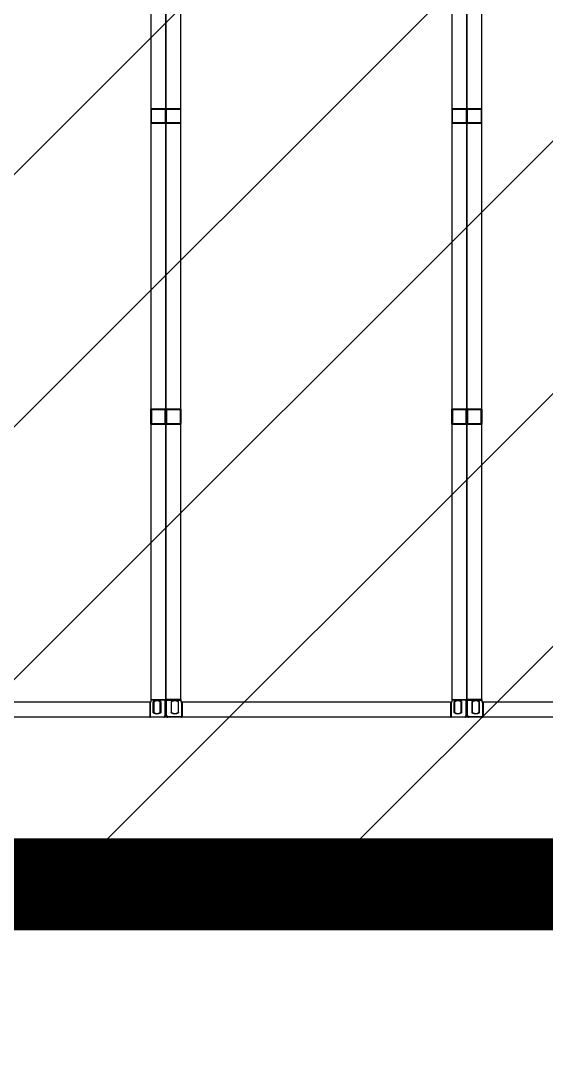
# Model space of a CAD drawing. Header units: millimetres. Extents: x 4133871 to 4440428, y -545651 to -495191.
# Drawn here: x 4278331 to 4278645, y -501833 to -501206 of the extents above; entities that cross this region are included whole.
import ezdxf

# ---------------------------------------------------------------- set-up
doc = ezdxf.new("R2010")
doc.units = ezdxf.units.MM
doc.header["$LTSCALE"] = 60
doc.layers.add('3', color=3, linetype='Continuous')

# ---------------------------------------------------------------- blocks, each defined once
blk = doc.blocks.new('KEY PLAN_NEW')
at = {"color": 253}
for p, q in [((-866.86, -1495.5), (-866.86, -1788.38)), ((-860.86, -1788.38), (-860.86, -1495.5)), ((-806.86, -1495.5), (-806.86, -1788.38)), ((-800.86, -1788.38), (-800.86, -1495.5)), ((-866.86, -1670.44), (-866.86, -1673.44)), ((-866.86, -1670.44), (-863.86, -1670.44)), ((-866.74, -1673.32), (-866.74, -1670.56)), ((-866.74, -1670.56), (-863.98, -1670.56)), ((-863.98, -1670.56), (-863.98, -1673.32)), ((-863.98, -1670.56), (-863.98, -1673.32)), ((-863.86, -1673.44), (-863.86, -1670.44)), ((-863.86, -1670.44), (-863.86, -1673.44)), ((-863.86, -1670.44), (-860.86, -1670.44)), ((-863.74, -1673.32), (-863.74, -1670.56)), ((-863.74, -1670.56), (-860.98, -1670.56)), ((-860.98, -1670.56), (-860.98, -1673.32)), ((-860.98, -1670.56), (-860.98, -1673.32)), ((-860.86, -1673.44), (-860.86, -1670.44)), ((-806.86, -1670.44), (-806.86, -1673.44)), ((-806.86, -1670.44), (-803.86, -1670.44)), ((-806.74, -1673.32), (-806.74, -1670.56)), ((-806.74, -1670.56), (-803.98, -1670.56)), ((-803.98, -1670.56), (-803.98, -1673.32)), ((-803.98, -1670.56), (-803.98, -1673.32)), ((-803.86, -1673.44), (-803.86, -1670.44)), ((-803.86, -1670.44), (-803.86, -1673.44)), ((-803.86, -1670.44), (-800.86, -1670.44)), ((-803.74, -1673.32), (-803.74, -1670.56)), ((-803.74, -1670.56), (-800.98, -1670.56)), ((-800.98, -1670.56), (-800.98, -1673.32)), ((-800.98, -1670.56), (-800.98, -1673.32)), ((-800.86, -1673.44), (-800.86, -1670.44)), ((-863.86, -1673.44), (-866.86, -1673.44)), ((-863.98, -1673.32), (-866.74, -1673.32)), ((-860.86, -1673.44), (-863.86, -1673.44)), ((-860.98, -1673.32), (-863.74, -1673.32)), ((-803.86, -1673.44), (-806.86, -1673.44)), ((-803.98, -1673.32), (-806.74, -1673.32)), ((-800.86, -1673.44), (-803.86, -1673.44)), ((-800.98, -1673.32), (-803.74, -1673.32)), ((-866.86, -1733.44), (-866.86, -1730.44)), ((-863.86, -1730.44), (-866.86, -1730.44)), ((-863.98, -1730.56), (-866.74, -1730.56)), ((-866.74, -1730.56), (-866.74, -1733.32)), ((-863.98, -1733.32), (-863.98, -1730.56)), ((-863.98, -1733.32), (-863.98, -1730.56)), ((-863.86, -1730.44), (-863.86, -1733.44)), ((-863.86, -1733.44), (-863.86, -1730.44)), ((-860.86, -1730.44), (-863.86, -1730.44)), ((-860.98, -1730.56), (-863.74, -1730.56)), ((-863.74, -1730.56), (-863.74, -1733.32)), ((-860.98, -1733.32), (-860.98, -1730.56)), ((-860.98, -1733.32), (-860.98, -1730.56)), ((-860.86, -1730.44), (-860.86, -1733.44)), ((-806.86, -1733.44), (-806.86, -1730.44)), ((-803.86, -1730.44), (-806.86, -1730.44)), ((-803.98, -1730.56), (-806.74, -1730.56)), ((-806.74, -1730.56), (-806.74, -1733.32)), ((-803.98, -1733.32), (-803.98, -1730.56)), ((-803.98, -1733.32), (-803.98, -1730.56)), ((-803.86, -1730.44), (-803.86, -1733.44)), ((-803.86, -1733.44), (-803.86, -1730.44)), ((-800.86, -1730.44), (-803.86, -1730.44)), ((-800.98, -1730.56), (-803.74, -1730.56)), ((-803.74, -1730.56), (-803.74, -1733.32)), ((-800.98, -1733.32), (-800.98, -1730.56)), ((-800.98, -1733.32), (-800.98, -1730.56)), ((-800.86, -1730.44), (-800.86, -1733.44)), ((-866.86, -1733.44), (-863.86, -1733.44)), ((-866.74, -1733.32), (-863.98, -1733.32)), ((-863.86, -1733.44), (-860.86, -1733.44)), ((-863.74, -1733.32), (-860.98, -1733.32)), ((-806.86, -1733.44), (-803.86, -1733.44)), ((-806.74, -1733.32), (-803.98, -1733.32)), ((-803.86, -1733.44), (-800.86, -1733.44)), ((-803.74, -1733.32), (-800.98, -1733.32)), ((-866.86, -1788.38), (-866.86, -1788.94)), ((-860.86, -1788.38), (-860.86, -1788.94)), ((-806.86, -1788.38), (-806.86, -1788.94)), ((-800.86, -1788.38), (-800.86, -1788.94)), ((-867.1, -1788.94), (-920.62, -1788.94)), ((-867.1, -1788.94), (-866.86, -1788.94)), ((-860.62, -1788.94), (-860.86, -1788.94)), ((-807.1, -1788.94), (-860.62, -1788.94)), ((-807.1, -1788.94), (-806.86, -1788.94)), ((-800.62, -1788.94), (-800.86, -1788.94)), ((-747.1, -1788.94), (-800.62, -1788.94))]:
    blk.add_line(p, q, dxfattribs=at)
at = {"color": 253, "linetype": 'Continuous'}
for p, q in [((-866.86, -1788.38), (-863.86, -1788.38)), ((-863.98, -1788.5), (-866.86, -1788.5)), ((-866.4, -1791.04), (-866.4, -1788.78)), ((-866.28, -1788.85), (-866.28, -1790.98)), ((-865.01, -1790.98), (-865.01, -1788.85)), ((-864.89, -1788.78), (-864.89, -1791.04)), ((-863.98, -1788.38), (-863.98, -1788.5)), ((-863.98, -1788.5), (-863.86, -1788.5)), ((-863.98, -1791.53), (-863.98, -1788.5)), ((-860.86, -1788.38), (-863.86, -1788.38)), ((-863.74, -1788.5), (-863.86, -1788.5)), ((-863.74, -1788.38), (-863.74, -1788.5)), ((-863.74, -1788.5), (-860.86, -1788.5)), ((-863.74, -1791.53), (-863.74, -1788.5)), ((-862.84, -1788.78), (-862.84, -1791.04)), ((-862.72, -1790.98), (-862.72, -1788.85)), ((-861.45, -1788.85), (-861.45, -1790.98)), ((-861.33, -1791.04), (-861.33, -1788.78)), ((-806.86, -1788.38), (-803.86, -1788.38)), ((-803.98, -1788.5), (-806.86, -1788.5)), ((-806.4, -1791.04), (-806.4, -1788.78)), ((-806.28, -1788.85), (-806.28, -1790.98)), ((-805.01, -1790.98), (-805.01, -1788.85)), ((-804.89, -1788.78), (-804.89, -1791.04)), ((-803.98, -1788.38), (-803.98, -1788.5)), ((-803.98, -1788.5), (-803.86, -1788.5)), ((-803.98, -1791.53), (-803.98, -1788.5)), ((-800.86, -1788.38), (-803.86, -1788.38)), ((-803.74, -1788.5), (-803.86, -1788.5)), ((-803.74, -1788.38), (-803.74, -1788.5)), ((-803.74, -1788.5), (-800.86, -1788.5)), ((-803.74, -1791.53), (-803.74, -1788.5)), ((-802.84, -1788.78), (-802.84, -1791.04)), ((-802.72, -1790.98), (-802.72, -1788.85)), ((-801.45, -1788.85), (-801.45, -1790.98)), ((-801.33, -1791.04), (-801.33, -1788.78)), ((-867.1, -1788.94), (-867.1, -1791.94)), ((-866.98, -1788.94), (-866.98, -1791.82)), ((-860.74, -1788.94), (-860.74, -1791.82)), ((-860.62, -1788.94), (-860.62, -1791.94)), ((-807.1, -1788.94), (-807.1, -1791.94)), ((-806.98, -1788.94), (-806.98, -1791.82)), ((-800.74, -1788.94), (-800.74, -1791.82)), ((-800.62, -1788.94), (-800.62, -1791.94)), ((-867.1, -1791.82), (-866.98, -1791.82)), ((-866.98, -1791.94), (-866.98, -1791.82)), ((-866.98, -1791.82), (-864.27, -1791.82)), ((-864.27, -1791.82), (-864.27, -1791.94)), ((-863.98, -1791.53), (-863.86, -1791.53)), ((-863.98, -1791.82), (-863.98, -1791.82)), ((-863.98, -1791.82), (-863.98, -1791.82)), ((-863.74, -1791.53), (-863.86, -1791.53)), ((-863.74, -1791.82), (-863.74, -1791.82)), ((-863.74, -1791.82), (-863.74, -1791.82)), ((-863.45, -1791.82), (-863.45, -1791.94)), ((-860.74, -1791.82), (-863.45, -1791.82)), ((-860.74, -1791.94), (-860.74, -1791.82)), ((-860.62, -1791.82), (-860.74, -1791.82)), ((-807.1, -1791.82), (-806.98, -1791.82)), ((-806.98, -1791.94), (-806.98, -1791.82)), ((-806.98, -1791.82), (-804.27, -1791.82)), ((-804.27, -1791.82), (-804.27, -1791.94)), ((-803.98, -1791.53), (-803.86, -1791.53)), ((-803.98, -1791.82), (-803.98, -1791.82)), ((-803.98, -1791.82), (-803.98, -1791.82)), ((-803.74, -1791.53), (-803.86, -1791.53)), ((-803.74, -1791.82), (-803.74, -1791.82)), ((-803.74, -1791.82), (-803.74, -1791.82)), ((-803.45, -1791.82), (-803.45, -1791.94)), ((-800.74, -1791.82), (-803.45, -1791.82)), ((-800.74, -1791.94), (-800.74, -1791.82)), ((-800.62, -1791.82), (-800.74, -1791.82))]:
    blk.add_line(p, q, dxfattribs=at)
at = {"color": 253}
for points in [[(-923.86, -1491.94), (-863.86, -1491.94), (-863.86, -1791.94), (-923.86, -1791.94)], [(-863.86, -1491.94), (-803.86, -1491.94), (-803.86, -1791.94), (-863.86, -1791.94)], [(-803.86, -1491.94), (-743.86, -1491.94), (-743.86, -1791.94), (-803.86, -1791.94)]]:
    blk.add_lwpolyline(points, close=True, dxfattribs=at)
at = {"color": 253, "linetype": 'Continuous'}
for centre, radius, start, end in [((-865.64, -1789.91), 1.36, 56.2792, 123.7208), ((-865.64, -1789.91), 1.24, 59.1964, 120.8036), ((-863.98, -1788.5), 0.12, 0, 90), ((-863.74, -1788.5), 0.12, 90, 180), ((-862.08, -1789.91), 1.36, 56.2792, 123.7208), ((-862.08, -1789.91), 1.24, 59.1964, 120.8036), ((-805.64, -1789.91), 1.36, 56.2792, 123.7208), ((-805.64, -1789.91), 1.24, 59.1964, 120.8036), ((-803.98, -1788.5), 0.12, 0, 90), ((-803.74, -1788.5), 0.12, 90, 180), ((-802.08, -1789.91), 1.36, 56.2792, 123.7208), ((-802.08, -1789.91), 1.24, 59.1964, 120.8036), ((-866.98, -1791.82), 0.12, 180, 270), ((-865.64, -1789.91), 1.36, 236.2792, 303.7208), ((-865.64, -1789.91), 1.24, 239.1964, 300.8036), ((-864.27, -1791.53), 0.41, 270, 0), ((-864.27, -1791.53), 0.29, 270, 0), ((-863.45, -1791.53), 0.41, 180, 270), ((-863.45, -1791.53), 0.29, 180, 270), ((-862.08, -1789.91), 1.36, 236.2792, 303.7208), ((-862.08, -1789.91), 1.24, 239.1964, 300.8036), ((-860.74, -1791.82), 0.12, 270, 0), ((-806.98, -1791.82), 0.12, 180, 270), ((-805.64, -1789.91), 1.36, 236.2792, 303.7208), ((-805.64, -1789.91), 1.24, 239.1964, 300.8036), ((-804.27, -1791.53), 0.41, 270, 0), ((-804.27, -1791.53), 0.29, 270, 0), ((-803.45, -1791.53), 0.41, 180, 270), ((-803.45, -1791.53), 0.29, 180, 270), ((-802.08, -1789.91), 1.36, 236.2792, 303.7208), ((-802.08, -1789.91), 1.24, 239.1964, 300.8036), ((-800.74, -1791.82), 0.12, 270, 0)]:
    blk.add_arc(centre, radius, start, end, dxfattribs=at)
for points, knots in [([(-866.28, -1788.85), (-866.28, -1788.85, 46), (-866.28, -1788.85, 46), (-866.28, -1788.85, 46), (-866.28, -1788.85, 46), (-866.28, -1788.85, 46), (-866.28, -1788.85, 46), (-866.28, -1788.85, 46), (-866.28, -1788.85, 46), (-866.28, -1788.85, 46), (-866.28, -1788.84, 46), (-866.29, -1788.84, 46), (-866.29, -1788.84, 46), (-866.29, -1788.84, 46), (-866.29, -1788.84, 46), (-866.29, -1788.84, 46), (-866.3, -1788.84, 46), (-866.3, -1788.84, 46), (-866.3, -1788.84, 46), (-866.3, -1788.84, 46), (-866.3, -1788.83, 46), (-866.3, -1788.83, 46), (-866.31, -1788.83, 46), (-866.31, -1788.83, 46), (-866.32, -1788.83, 46), (-866.32, -1788.83, 46), (-866.32, -1788.82, 46), (-866.32, -1788.82, 46), (-866.32, -1788.82, 46), (-866.32, -1788.82, 46), (-866.33, -1788.82, 46), (-866.33, -1788.82, 46), (-866.34, -1788.82, 46), (-866.34, -1788.81, 46), (-866.35, -1788.81, 46), (-866.35, -1788.81, 46), (-866.35, -1788.81, 46), (-866.35, -1788.81, 46), (-866.36, -1788.8, 46), (-866.36, -1788.8, 46), (-866.36, -1788.8, 46), (-866.36, -1788.8, 46), (-866.37, -1788.8, 46), (-866.37, -1788.8, 46), (-866.38, -1788.79, 46), (-866.38, -1788.79, 46), (-866.39, -1788.79, 46), (-866.39, -1788.79, 46), (-866.39, -1788.78, 46), (-866.39, -1788.78, 46), (-866.39, -1788.78, 46), (-866.4, -1788.78, 46), (-866.4, -1788.78, 46), (-866.4, -1788.78, 46)], [0, 0, 0, 0, 0.06206, 0.12459, 0.12459, 0.155854, 0.155854, 0.171487, 0.171487, 0.187119, 0.187119, 0.249648, 0.249648, 0.312178, 0.312178, 0.343442, 0.343442, 0.359075, 0.359075, 0.374707, 0.374707, 0.437236, 0.437236, 0.499766, 0.499766, 0.53103, 0.53103, 0.546663, 0.546663, 0.562295, 0.562295, 0.624824, 0.624824, 0.687353, 0.687353, 0.749883, 0.749883, 0.765515, 0.765515, 0.781147, 0.781147, 0.812412, 0.812412, 0.874941, 0.874941, 0.937471, 0.937471, 0.968735, 0.968735, 0.984368, 0.992184, 0.992184, 1, 1, 1, 1]), ([(-864.89, -1788.78), (-864.89, -1788.78, 46), (-864.89, -1788.78, 46), (-864.89, -1788.78, 46), (-864.89, -1788.78, 46), (-864.89, -1788.78, 46), (-864.89, -1788.79, 46), (-864.9, -1788.79, 46), (-864.9, -1788.79, 46), (-864.91, -1788.79, 46), (-864.91, -1788.8, 46), (-864.92, -1788.8, 46), (-864.92, -1788.8, 46), (-864.92, -1788.8, 46), (-864.93, -1788.8, 46), (-864.93, -1788.8, 46), (-864.93, -1788.81, 46), (-864.93, -1788.81, 46), (-864.93, -1788.81, 46), (-864.94, -1788.81, 46), (-864.94, -1788.81, 46), (-864.95, -1788.82, 46), (-864.95, -1788.82, 46), (-864.96, -1788.82, 46), (-864.96, -1788.82, 46), (-864.96, -1788.82, 46), (-864.96, -1788.82, 46), (-864.96, -1788.82, 46), (-864.97, -1788.83, 46), (-864.97, -1788.83, 46), (-864.97, -1788.83, 46), (-864.97, -1788.83, 46), (-864.98, -1788.83, 46), (-864.98, -1788.83, 46), (-864.99, -1788.84, 46), (-864.99, -1788.84, 46), (-864.99, -1788.84, 46), (-864.99, -1788.84, 46), (-864.99, -1788.84, 46), (-864.99, -1788.84, 46), (-864.99, -1788.84, 46), (-864.99, -1788.84, 46), (-865, -1788.84, 46), (-865, -1788.84, 46), (-865, -1788.85, 46), (-865, -1788.85, 46), (-865, -1788.85, 46), (-865, -1788.85, 46), (-865, -1788.85, 46), (-865, -1788.85, 46), (-865.01, -1788.85, 46), (-865.01, -1788.85, 46), (-865.01, -1788.85, 46), (-865.01, -1788.85, 46)], [0, 0, 0, 0, 0.00782, 0.00782, 0.015639, 0.031279, 0.031279, 0.062557, 0.062557, 0.125114, 0.125114, 0.187671, 0.187671, 0.21895, 0.21895, 0.234589, 0.234589, 0.250228, 0.250228, 0.312785, 0.312785, 0.375342, 0.375342, 0.437899, 0.437899, 0.453538, 0.453538, 0.469178, 0.469178, 0.500456, 0.500456, 0.563013, 0.563013, 0.62557, 0.62557, 0.641209, 0.641209, 0.656849, 0.656849, 0.688127, 0.688127, 0.750684, 0.750684, 0.813241, 0.813241, 0.828881, 0.828881, 0.84452, 0.84452, 0.875798, 0.875798, 0.938355, 1, 1, 1, 1]), ([(-862.84, -1788.78), (-862.84, -1788.78, 46), (-862.84, -1788.78, 46), (-862.83, -1788.78, 46), (-862.83, -1788.78, 46), (-862.83, -1788.78, 46), (-862.83, -1788.79, 46), (-862.83, -1788.79, 46), (-862.82, -1788.79, 46), (-862.82, -1788.79, 46), (-862.81, -1788.8, 46), (-862.81, -1788.8, 46), (-862.8, -1788.8, 46), (-862.8, -1788.8, 46), (-862.8, -1788.8, 46), (-862.8, -1788.8, 46), (-862.79, -1788.81, 46), (-862.79, -1788.81, 46), (-862.79, -1788.81, 46), (-862.79, -1788.81, 46), (-862.78, -1788.81, 46), (-862.78, -1788.82, 46), (-862.77, -1788.82, 46), (-862.77, -1788.82, 46), (-862.76, -1788.82, 46), (-862.76, -1788.82, 46), (-862.76, -1788.82, 46), (-862.76, -1788.82, 46), (-862.76, -1788.83, 46), (-862.76, -1788.83, 46), (-862.75, -1788.83, 46), (-862.75, -1788.83, 46), (-862.74, -1788.83, 46), (-862.74, -1788.83, 46), (-862.74, -1788.84, 46), (-862.74, -1788.84, 46), (-862.74, -1788.84, 46), (-862.74, -1788.84, 46), (-862.73, -1788.84, 46), (-862.73, -1788.84, 46), (-862.73, -1788.84, 46), (-862.73, -1788.84, 46), (-862.73, -1788.84, 46), (-862.72, -1788.84, 46), (-862.72, -1788.85, 46), (-862.72, -1788.85, 46), (-862.72, -1788.85, 46), (-862.72, -1788.85, 46), (-862.72, -1788.85, 46), (-862.72, -1788.85, 46), (-862.72, -1788.85, 46), (-862.72, -1788.85, 46), (-862.72, -1788.85, 46), (-862.72, -1788.85, 46)], [0, 0, 0, 0, 0.00782, 0.00782, 0.015639, 0.031279, 0.031279, 0.062557, 0.062557, 0.125114, 0.125114, 0.187671, 0.187671, 0.21895, 0.21895, 0.234589, 0.234589, 0.250228, 0.250228, 0.312785, 0.312785, 0.375342, 0.375342, 0.437899, 0.437899, 0.453538, 0.453538, 0.469178, 0.469178, 0.500456, 0.500456, 0.563013, 0.563013, 0.62557, 0.62557, 0.641209, 0.641209, 0.656849, 0.656849, 0.688127, 0.688127, 0.750684, 0.750684, 0.813241, 0.813241, 0.828881, 0.828881, 0.84452, 0.84452, 0.875798, 0.875798, 0.938355, 1, 1, 1, 1]), ([(-861.45, -1788.85), (-861.45, -1788.85, 46), (-861.45, -1788.85, 46), (-861.45, -1788.85, 46), (-861.44, -1788.85, 46), (-861.44, -1788.85, 46), (-861.44, -1788.85, 46), (-861.44, -1788.85, 46), (-861.44, -1788.85, 46), (-861.44, -1788.85, 46), (-861.44, -1788.84, 46), (-861.44, -1788.84, 46), (-861.43, -1788.84, 46), (-861.43, -1788.84, 46), (-861.43, -1788.84, 46), (-861.43, -1788.84, 46), (-861.43, -1788.84, 46), (-861.43, -1788.84, 46), (-861.43, -1788.84, 46), (-861.43, -1788.84, 46), (-861.42, -1788.83, 46), (-861.42, -1788.83, 46), (-861.41, -1788.83, 46), (-861.41, -1788.83, 46), (-861.41, -1788.83, 46), (-861.41, -1788.83, 46), (-861.4, -1788.82, 46), (-861.4, -1788.82, 46), (-861.4, -1788.82, 46), (-861.4, -1788.82, 46), (-861.4, -1788.82, 46), (-861.39, -1788.82, 46), (-861.39, -1788.82, 46), (-861.38, -1788.81, 46), (-861.38, -1788.81, 46), (-861.37, -1788.81, 46), (-861.37, -1788.81, 46), (-861.37, -1788.81, 46), (-861.37, -1788.8, 46), (-861.37, -1788.8, 46), (-861.36, -1788.8, 46), (-861.36, -1788.8, 46), (-861.36, -1788.8, 46), (-861.35, -1788.8, 46), (-861.35, -1788.79, 46), (-861.34, -1788.79, 46), (-861.34, -1788.79, 46), (-861.33, -1788.79, 46), (-861.33, -1788.78, 46), (-861.33, -1788.78, 46), (-861.33, -1788.78, 46), (-861.33, -1788.78, 46), (-861.33, -1788.78, 46), (-861.33, -1788.78, 46)], [0, 0, 0, 0, 0.06206, 0.12459, 0.12459, 0.155854, 0.155854, 0.171487, 0.171487, 0.187119, 0.187119, 0.249648, 0.249648, 0.312178, 0.312178, 0.343442, 0.343442, 0.359075, 0.359075, 0.374707, 0.374707, 0.437236, 0.437236, 0.499766, 0.499766, 0.53103, 0.53103, 0.546663, 0.546663, 0.562295, 0.562295, 0.624824, 0.624824, 0.687353, 0.687353, 0.749883, 0.749883, 0.765515, 0.765515, 0.781147, 0.781147, 0.812412, 0.812412, 0.874941, 0.874941, 0.937471, 0.937471, 0.968735, 0.968735, 0.984368, 0.992184, 0.992184, 1, 1, 1, 1]), ([(-806.28, -1788.85), (-806.28, -1788.85, 46), (-806.28, -1788.85, 46), (-806.28, -1788.85, 46), (-806.28, -1788.85, 46), (-806.28, -1788.85, 46), (-806.28, -1788.85, 46), (-806.28, -1788.85, 46), (-806.28, -1788.85, 46), (-806.28, -1788.85, 46), (-806.28, -1788.84, 46), (-806.29, -1788.84, 46), (-806.29, -1788.84, 46), (-806.29, -1788.84, 46), (-806.29, -1788.84, 46), (-806.29, -1788.84, 46), (-806.3, -1788.84, 46), (-806.3, -1788.84, 46), (-806.3, -1788.84, 46), (-806.3, -1788.84, 46), (-806.3, -1788.83, 46), (-806.3, -1788.83, 46), (-806.31, -1788.83, 46), (-806.31, -1788.83, 46), (-806.32, -1788.83, 46), (-806.32, -1788.83, 46), (-806.32, -1788.82, 46), (-806.32, -1788.82, 46), (-806.32, -1788.82, 46), (-806.32, -1788.82, 46), (-806.33, -1788.82, 46), (-806.33, -1788.82, 46), (-806.34, -1788.82, 46), (-806.34, -1788.81, 46), (-806.35, -1788.81, 46), (-806.35, -1788.81, 46), (-806.35, -1788.81, 46), (-806.35, -1788.81, 46), (-806.36, -1788.8, 46), (-806.36, -1788.8, 46), (-806.36, -1788.8, 46), (-806.36, -1788.8, 46), (-806.37, -1788.8, 46), (-806.37, -1788.8, 46), (-806.38, -1788.79, 46), (-806.38, -1788.79, 46), (-806.39, -1788.79, 46), (-806.39, -1788.79, 46), (-806.39, -1788.78, 46), (-806.39, -1788.78, 46), (-806.39, -1788.78, 46), (-806.4, -1788.78, 46), (-806.4, -1788.78, 46), (-806.4, -1788.78, 46)], [0, 0, 0, 0, 0.06206, 0.12459, 0.12459, 0.155854, 0.155854, 0.171487, 0.171487, 0.187119, 0.187119, 0.249648, 0.249648, 0.312178, 0.312178, 0.343442, 0.343442, 0.359075, 0.359075, 0.374707, 0.374707, 0.437236, 0.437236, 0.499766, 0.499766, 0.53103, 0.53103, 0.546663, 0.546663, 0.562295, 0.562295, 0.624824, 0.624824, 0.687353, 0.687353, 0.749883, 0.749883, 0.765515, 0.765515, 0.781147, 0.781147, 0.812412, 0.812412, 0.874941, 0.874941, 0.937471, 0.937471, 0.968735, 0.968735, 0.984368, 0.992184, 0.992184, 1, 1, 1, 1]), ([(-804.89, -1788.78), (-804.89, -1788.78, 46), (-804.89, -1788.78, 46), (-804.89, -1788.78, 46), (-804.89, -1788.78, 46), (-804.89, -1788.78, 46), (-804.89, -1788.79, 46), (-804.9, -1788.79, 46), (-804.9, -1788.79, 46), (-804.91, -1788.79, 46), (-804.91, -1788.8, 46), (-804.92, -1788.8, 46), (-804.92, -1788.8, 46), (-804.92, -1788.8, 46), (-804.93, -1788.8, 46), (-804.93, -1788.8, 46), (-804.93, -1788.81, 46), (-804.93, -1788.81, 46), (-804.93, -1788.81, 46), (-804.94, -1788.81, 46), (-804.94, -1788.81, 46), (-804.95, -1788.82, 46), (-804.95, -1788.82, 46), (-804.96, -1788.82, 46), (-804.96, -1788.82, 46), (-804.96, -1788.82, 46), (-804.96, -1788.82, 46), (-804.96, -1788.82, 46), (-804.97, -1788.83, 46), (-804.97, -1788.83, 46), (-804.97, -1788.83, 46), (-804.97, -1788.83, 46), (-804.98, -1788.83, 46), (-804.98, -1788.83, 46), (-804.99, -1788.84, 46), (-804.99, -1788.84, 46), (-804.99, -1788.84, 46), (-804.99, -1788.84, 46), (-804.99, -1788.84, 46), (-804.99, -1788.84, 46), (-804.99, -1788.84, 46), (-804.99, -1788.84, 46), (-805, -1788.84, 46), (-805, -1788.84, 46), (-805, -1788.85, 46), (-805, -1788.85, 46), (-805, -1788.85, 46), (-805, -1788.85, 46), (-805, -1788.85, 46), (-805, -1788.85, 46), (-805.01, -1788.85, 46), (-805.01, -1788.85, 46), (-805.01, -1788.85, 46), (-805.01, -1788.85, 46)], [0, 0, 0, 0, 0.00782, 0.00782, 0.015639, 0.031279, 0.031279, 0.062557, 0.062557, 0.125114, 0.125114, 0.187671, 0.187671, 0.21895, 0.21895, 0.234589, 0.234589, 0.250228, 0.250228, 0.312785, 0.312785, 0.375342, 0.375342, 0.437899, 0.437899, 0.453538, 0.453538, 0.469178, 0.469178, 0.500456, 0.500456, 0.563013, 0.563013, 0.62557, 0.62557, 0.641209, 0.641209, 0.656849, 0.656849, 0.688127, 0.688127, 0.750684, 0.750684, 0.813241, 0.813241, 0.828881, 0.828881, 0.84452, 0.84452, 0.875798, 0.875798, 0.938355, 1, 1, 1, 1]), ([(-802.84, -1788.78), (-802.84, -1788.78, 46), (-802.84, -1788.78, 46), (-802.83, -1788.78, 46), (-802.83, -1788.78, 46), (-802.83, -1788.78, 46), (-802.83, -1788.79, 46), (-802.83, -1788.79, 46), (-802.82, -1788.79, 46), (-802.82, -1788.79, 46), (-802.81, -1788.8, 46), (-802.81, -1788.8, 46), (-802.8, -1788.8, 46), (-802.8, -1788.8, 46), (-802.8, -1788.8, 46), (-802.8, -1788.8, 46), (-802.79, -1788.81, 46), (-802.79, -1788.81, 46), (-802.79, -1788.81, 46), (-802.79, -1788.81, 46), (-802.78, -1788.81, 46), (-802.78, -1788.82, 46), (-802.77, -1788.82, 46), (-802.77, -1788.82, 46), (-802.76, -1788.82, 46), (-802.76, -1788.82, 46), (-802.76, -1788.82, 46), (-802.76, -1788.82, 46), (-802.76, -1788.83, 46), (-802.76, -1788.83, 46), (-802.75, -1788.83, 46), (-802.75, -1788.83, 46), (-802.74, -1788.83, 46), (-802.74, -1788.83, 46), (-802.74, -1788.84, 46), (-802.74, -1788.84, 46), (-802.74, -1788.84, 46), (-802.74, -1788.84, 46), (-802.73, -1788.84, 46), (-802.73, -1788.84, 46), (-802.73, -1788.84, 46), (-802.73, -1788.84, 46), (-802.73, -1788.84, 46), (-802.72, -1788.84, 46), (-802.72, -1788.85, 46), (-802.72, -1788.85, 46), (-802.72, -1788.85, 46), (-802.72, -1788.85, 46), (-802.72, -1788.85, 46), (-802.72, -1788.85, 46), (-802.72, -1788.85, 46), (-802.72, -1788.85, 46), (-802.72, -1788.85, 46), (-802.72, -1788.85, 46)], [0, 0, 0, 0, 0.00782, 0.00782, 0.015639, 0.031279, 0.031279, 0.062557, 0.062557, 0.125114, 0.125114, 0.187671, 0.187671, 0.21895, 0.21895, 0.234589, 0.234589, 0.250228, 0.250228, 0.312785, 0.312785, 0.375342, 0.375342, 0.437899, 0.437899, 0.453538, 0.453538, 0.469178, 0.469178, 0.500456, 0.500456, 0.563013, 0.563013, 0.62557, 0.62557, 0.641209, 0.641209, 0.656849, 0.656849, 0.688127, 0.688127, 0.750684, 0.750684, 0.813241, 0.813241, 0.828881, 0.828881, 0.84452, 0.84452, 0.875798, 0.875798, 0.938355, 1, 1, 1, 1]), ([(-801.45, -1788.85), (-801.45, -1788.85, 46), (-801.45, -1788.85, 46), (-801.45, -1788.85, 46), (-801.44, -1788.85, 46), (-801.44, -1788.85, 46), (-801.44, -1788.85, 46), (-801.44, -1788.85, 46), (-801.44, -1788.85, 46), (-801.44, -1788.85, 46), (-801.44, -1788.84, 46), (-801.44, -1788.84, 46), (-801.43, -1788.84, 46), (-801.43, -1788.84, 46), (-801.43, -1788.84, 46), (-801.43, -1788.84, 46), (-801.43, -1788.84, 46), (-801.43, -1788.84, 46), (-801.43, -1788.84, 46), (-801.43, -1788.84, 46), (-801.42, -1788.83, 46), (-801.42, -1788.83, 46), (-801.41, -1788.83, 46), (-801.41, -1788.83, 46), (-801.41, -1788.83, 46), (-801.41, -1788.83, 46), (-801.4, -1788.82, 46), (-801.4, -1788.82, 46), (-801.4, -1788.82, 46), (-801.4, -1788.82, 46), (-801.4, -1788.82, 46), (-801.39, -1788.82, 46), (-801.39, -1788.82, 46), (-801.38, -1788.81, 46), (-801.38, -1788.81, 46), (-801.37, -1788.81, 46), (-801.37, -1788.81, 46), (-801.37, -1788.81, 46), (-801.37, -1788.8, 46), (-801.37, -1788.8, 46), (-801.36, -1788.8, 46), (-801.36, -1788.8, 46), (-801.36, -1788.8, 46), (-801.35, -1788.8, 46), (-801.35, -1788.79, 46), (-801.34, -1788.79, 46), (-801.34, -1788.79, 46), (-801.33, -1788.79, 46), (-801.33, -1788.78, 46), (-801.33, -1788.78, 46), (-801.33, -1788.78, 46), (-801.33, -1788.78, 46), (-801.33, -1788.78, 46), (-801.33, -1788.78, 46)], [0, 0, 0, 0, 0.06206, 0.12459, 0.12459, 0.155854, 0.155854, 0.171487, 0.171487, 0.187119, 0.187119, 0.249648, 0.249648, 0.312178, 0.312178, 0.343442, 0.343442, 0.359075, 0.359075, 0.374707, 0.374707, 0.437236, 0.437236, 0.499766, 0.499766, 0.53103, 0.53103, 0.546663, 0.546663, 0.562295, 0.562295, 0.624824, 0.624824, 0.687353, 0.687353, 0.749883, 0.749883, 0.765515, 0.765515, 0.781147, 0.781147, 0.812412, 0.812412, 0.874941, 0.874941, 0.937471, 0.937471, 0.968735, 0.968735, 0.984368, 0.992184, 0.992184, 1, 1, 1, 1]), ([(-866.28, -1790.98), (-866.28, -1790.98, 46), (-866.28, -1790.98, 46), (-866.28, -1790.98, 46), (-866.28, -1790.98, 46), (-866.28, -1790.98, 46), (-866.28, -1790.98, 46), (-866.28, -1790.98, 46), (-866.28, -1790.98, 46), (-866.28, -1790.98, 46), (-866.28, -1790.98, 46), (-866.29, -1790.98, 46), (-866.29, -1790.99, 46), (-866.29, -1790.99, 46), (-866.29, -1790.99, 46), (-866.29, -1790.99, 46), (-866.3, -1790.99, 46), (-866.3, -1790.99, 46), (-866.3, -1790.99, 46), (-866.3, -1790.99, 46), (-866.3, -1790.99, 46), (-866.3, -1790.99, 46), (-866.31, -1791, 46), (-866.31, -1791, 46), (-866.32, -1791, 46), (-866.32, -1791, 46), (-866.32, -1791, 46), (-866.32, -1791, 46), (-866.32, -1791, 46), (-866.32, -1791, 46), (-866.33, -1791.01, 46), (-866.33, -1791.01, 46), (-866.34, -1791.01, 46), (-866.34, -1791.01, 46), (-866.35, -1791.02, 46), (-866.35, -1791.02, 46), (-866.35, -1791.02, 46), (-866.35, -1791.02, 46), (-866.36, -1791.02, 46), (-866.36, -1791.02, 46), (-866.36, -1791.03, 46), (-866.36, -1791.03, 46), (-866.37, -1791.03, 46), (-866.37, -1791.03, 46), (-866.38, -1791.03, 46), (-866.38, -1791.04, 46), (-866.39, -1791.04, 46), (-866.39, -1791.04, 46), (-866.39, -1791.04, 46), (-866.39, -1791.04, 46), (-866.39, -1791.04, 46), (-866.4, -1791.04, 46), (-866.4, -1791.04, 46), (-866.4, -1791.04, 46)], [0, 0, 0, 0, 0.06206, 0.12459, 0.12459, 0.155854, 0.155854, 0.171487, 0.171487, 0.187119, 0.187119, 0.249648, 0.249648, 0.312178, 0.312178, 0.343442, 0.343442, 0.359075, 0.359075, 0.374707, 0.374707, 0.437236, 0.437236, 0.499766, 0.499766, 0.53103, 0.53103, 0.546663, 0.546663, 0.562295, 0.562295, 0.624824, 0.624824, 0.687353, 0.687353, 0.749883, 0.749883, 0.765515, 0.765515, 0.781147, 0.781147, 0.812412, 0.812412, 0.874941, 0.874941, 0.937471, 0.937471, 0.968735, 0.968735, 0.984368, 0.992184, 0.992184, 1, 1, 1, 1]), ([(-864.89, -1791.04), (-864.89, -1791.04, 46), (-864.89, -1791.04, 46), (-864.89, -1791.04, 46), (-864.89, -1791.04, 46), (-864.89, -1791.04, 46), (-864.89, -1791.04, 46), (-864.9, -1791.04, 46), (-864.9, -1791.04, 46), (-864.91, -1791.03, 46), (-864.91, -1791.03, 46), (-864.92, -1791.03, 46), (-864.92, -1791.03, 46), (-864.92, -1791.03, 46), (-864.93, -1791.02, 46), (-864.93, -1791.02, 46), (-864.93, -1791.02, 46), (-864.93, -1791.02, 46), (-864.93, -1791.02, 46), (-864.94, -1791.02, 46), (-864.94, -1791.01, 46), (-864.95, -1791.01, 46), (-864.95, -1791.01, 46), (-864.96, -1791.01, 46), (-864.96, -1791, 46), (-864.96, -1791, 46), (-864.96, -1791, 46), (-864.96, -1791, 46), (-864.97, -1791, 46), (-864.97, -1791, 46), (-864.97, -1791, 46), (-864.97, -1791, 46), (-864.98, -1790.99, 46), (-864.98, -1790.99, 46), (-864.99, -1790.99, 46), (-864.99, -1790.99, 46), (-864.99, -1790.99, 46), (-864.99, -1790.99, 46), (-864.99, -1790.99, 46), (-864.99, -1790.99, 46), (-864.99, -1790.99, 46), (-864.99, -1790.99, 46), (-865, -1790.98, 46), (-865, -1790.98, 46), (-865, -1790.98, 46), (-865, -1790.98, 46), (-865, -1790.98, 46), (-865, -1790.98, 46), (-865, -1790.98, 46), (-865, -1790.98, 46), (-865.01, -1790.98, 46), (-865.01, -1790.98, 46), (-865.01, -1790.98, 46), (-865.01, -1790.98, 46)], [0, 0, 0, 0, 0.00782, 0.00782, 0.015639, 0.031279, 0.031279, 0.062557, 0.062557, 0.125114, 0.125114, 0.187671, 0.187671, 0.21895, 0.21895, 0.234589, 0.234589, 0.250228, 0.250228, 0.312785, 0.312785, 0.375342, 0.375342, 0.437899, 0.437899, 0.453538, 0.453538, 0.469178, 0.469178, 0.500456, 0.500456, 0.563013, 0.563013, 0.62557, 0.62557, 0.641209, 0.641209, 0.656849, 0.656849, 0.688127, 0.688127, 0.750684, 0.750684, 0.813241, 0.813241, 0.828881, 0.828881, 0.84452, 0.84452, 0.875798, 0.875798, 0.938355, 1, 1, 1, 1]), ([(-862.84, -1791.04), (-862.84, -1791.04, 46), (-862.84, -1791.04, 46), (-862.83, -1791.04, 46), (-862.83, -1791.04, 46), (-862.83, -1791.04, 46), (-862.83, -1791.04, 46), (-862.83, -1791.04, 46), (-862.82, -1791.04, 46), (-862.82, -1791.03, 46), (-862.81, -1791.03, 46), (-862.81, -1791.03, 46), (-862.8, -1791.03, 46), (-862.8, -1791.03, 46), (-862.8, -1791.02, 46), (-862.8, -1791.02, 46), (-862.79, -1791.02, 46), (-862.79, -1791.02, 46), (-862.79, -1791.02, 46), (-862.79, -1791.02, 46), (-862.78, -1791.01, 46), (-862.78, -1791.01, 46), (-862.77, -1791.01, 46), (-862.77, -1791.01, 46), (-862.76, -1791, 46), (-862.76, -1791, 46), (-862.76, -1791, 46), (-862.76, -1791, 46), (-862.76, -1791, 46), (-862.76, -1791, 46), (-862.75, -1791, 46), (-862.75, -1791, 46), (-862.74, -1790.99, 46), (-862.74, -1790.99, 46), (-862.74, -1790.99, 46), (-862.74, -1790.99, 46), (-862.74, -1790.99, 46), (-862.74, -1790.99, 46), (-862.73, -1790.99, 46), (-862.73, -1790.99, 46), (-862.73, -1790.99, 46), (-862.73, -1790.99, 46), (-862.73, -1790.98, 46), (-862.72, -1790.98, 46), (-862.72, -1790.98, 46), (-862.72, -1790.98, 46), (-862.72, -1790.98, 46), (-862.72, -1790.98, 46), (-862.72, -1790.98, 46), (-862.72, -1790.98, 46), (-862.72, -1790.98, 46), (-862.72, -1790.98, 46), (-862.72, -1790.98, 46), (-862.72, -1790.98, 46)], [0, 0, 0, 0, 0.00782, 0.00782, 0.015639, 0.031279, 0.031279, 0.062557, 0.062557, 0.125114, 0.125114, 0.187671, 0.187671, 0.21895, 0.21895, 0.234589, 0.234589, 0.250228, 0.250228, 0.312785, 0.312785, 0.375342, 0.375342, 0.437899, 0.437899, 0.453538, 0.453538, 0.469178, 0.469178, 0.500456, 0.500456, 0.563013, 0.563013, 0.62557, 0.62557, 0.641209, 0.641209, 0.656849, 0.656849, 0.688127, 0.688127, 0.750684, 0.750684, 0.813241, 0.813241, 0.828881, 0.828881, 0.84452, 0.84452, 0.875798, 0.875798, 0.938355, 1, 1, 1, 1]), ([(-861.45, -1790.98), (-861.45, -1790.98, 46), (-861.45, -1790.98, 46), (-861.45, -1790.98, 46), (-861.44, -1790.98, 46), (-861.44, -1790.98, 46), (-861.44, -1790.98, 46), (-861.44, -1790.98, 46), (-861.44, -1790.98, 46), (-861.44, -1790.98, 46), (-861.44, -1790.98, 46), (-861.44, -1790.98, 46), (-861.43, -1790.99, 46), (-861.43, -1790.99, 46), (-861.43, -1790.99, 46), (-861.43, -1790.99, 46), (-861.43, -1790.99, 46), (-861.43, -1790.99, 46), (-861.43, -1790.99, 46), (-861.43, -1790.99, 46), (-861.42, -1790.99, 46), (-861.42, -1790.99, 46), (-861.41, -1791, 46), (-861.41, -1791, 46), (-861.41, -1791, 46), (-861.41, -1791, 46), (-861.4, -1791, 46), (-861.4, -1791, 46), (-861.4, -1791, 46), (-861.4, -1791, 46), (-861.4, -1791.01, 46), (-861.39, -1791.01, 46), (-861.39, -1791.01, 46), (-861.38, -1791.01, 46), (-861.38, -1791.02, 46), (-861.37, -1791.02, 46), (-861.37, -1791.02, 46), (-861.37, -1791.02, 46), (-861.37, -1791.02, 46), (-861.37, -1791.02, 46), (-861.36, -1791.03, 46), (-861.36, -1791.03, 46), (-861.36, -1791.03, 46), (-861.35, -1791.03, 46), (-861.35, -1791.03, 46), (-861.34, -1791.04, 46), (-861.34, -1791.04, 46), (-861.33, -1791.04, 46), (-861.33, -1791.04, 46), (-861.33, -1791.04, 46), (-861.33, -1791.04, 46), (-861.33, -1791.04, 46), (-861.33, -1791.04, 46), (-861.33, -1791.04, 46)], [0, 0, 0, 0, 0.06206, 0.12459, 0.12459, 0.155854, 0.155854, 0.171487, 0.171487, 0.187119, 0.187119, 0.249648, 0.249648, 0.312178, 0.312178, 0.343442, 0.343442, 0.359075, 0.359075, 0.374707, 0.374707, 0.437236, 0.437236, 0.499766, 0.499766, 0.53103, 0.53103, 0.546663, 0.546663, 0.562295, 0.562295, 0.624824, 0.624824, 0.687353, 0.687353, 0.749883, 0.749883, 0.765515, 0.765515, 0.781147, 0.781147, 0.812412, 0.812412, 0.874941, 0.874941, 0.937471, 0.937471, 0.968735, 0.968735, 0.984368, 0.992184, 0.992184, 1, 1, 1, 1]), ([(-806.28, -1790.98), (-806.28, -1790.98, 46), (-806.28, -1790.98, 46), (-806.28, -1790.98, 46), (-806.28, -1790.98, 46), (-806.28, -1790.98, 46), (-806.28, -1790.98, 46), (-806.28, -1790.98, 46), (-806.28, -1790.98, 46), (-806.28, -1790.98, 46), (-806.28, -1790.98, 46), (-806.29, -1790.98, 46), (-806.29, -1790.99, 46), (-806.29, -1790.99, 46), (-806.29, -1790.99, 46), (-806.29, -1790.99, 46), (-806.3, -1790.99, 46), (-806.3, -1790.99, 46), (-806.3, -1790.99, 46), (-806.3, -1790.99, 46), (-806.3, -1790.99, 46), (-806.3, -1790.99, 46), (-806.31, -1791, 46), (-806.31, -1791, 46), (-806.32, -1791, 46), (-806.32, -1791, 46), (-806.32, -1791, 46), (-806.32, -1791, 46), (-806.32, -1791, 46), (-806.32, -1791, 46), (-806.33, -1791.01, 46), (-806.33, -1791.01, 46), (-806.34, -1791.01, 46), (-806.34, -1791.01, 46), (-806.35, -1791.02, 46), (-806.35, -1791.02, 46), (-806.35, -1791.02, 46), (-806.35, -1791.02, 46), (-806.36, -1791.02, 46), (-806.36, -1791.02, 46), (-806.36, -1791.03, 46), (-806.36, -1791.03, 46), (-806.37, -1791.03, 46), (-806.37, -1791.03, 46), (-806.38, -1791.03, 46), (-806.38, -1791.04, 46), (-806.39, -1791.04, 46), (-806.39, -1791.04, 46), (-806.39, -1791.04, 46), (-806.39, -1791.04, 46), (-806.39, -1791.04, 46), (-806.4, -1791.04, 46), (-806.4, -1791.04, 46), (-806.4, -1791.04, 46)], [0, 0, 0, 0, 0.06206, 0.12459, 0.12459, 0.155854, 0.155854, 0.171487, 0.171487, 0.187119, 0.187119, 0.249648, 0.249648, 0.312178, 0.312178, 0.343442, 0.343442, 0.359075, 0.359075, 0.374707, 0.374707, 0.437236, 0.437236, 0.499766, 0.499766, 0.53103, 0.53103, 0.546663, 0.546663, 0.562295, 0.562295, 0.624824, 0.624824, 0.687353, 0.687353, 0.749883, 0.749883, 0.765515, 0.765515, 0.781147, 0.781147, 0.812412, 0.812412, 0.874941, 0.874941, 0.937471, 0.937471, 0.968735, 0.968735, 0.984368, 0.992184, 0.992184, 1, 1, 1, 1]), ([(-804.89, -1791.04), (-804.89, -1791.04, 46), (-804.89, -1791.04, 46), (-804.89, -1791.04, 46), (-804.89, -1791.04, 46), (-804.89, -1791.04, 46), (-804.89, -1791.04, 46), (-804.9, -1791.04, 46), (-804.9, -1791.04, 46), (-804.91, -1791.03, 46), (-804.91, -1791.03, 46), (-804.92, -1791.03, 46), (-804.92, -1791.03, 46), (-804.92, -1791.03, 46), (-804.93, -1791.02, 46), (-804.93, -1791.02, 46), (-804.93, -1791.02, 46), (-804.93, -1791.02, 46), (-804.93, -1791.02, 46), (-804.94, -1791.02, 46), (-804.94, -1791.01, 46), (-804.95, -1791.01, 46), (-804.95, -1791.01, 46), (-804.96, -1791.01, 46), (-804.96, -1791, 46), (-804.96, -1791, 46), (-804.96, -1791, 46), (-804.96, -1791, 46), (-804.97, -1791, 46), (-804.97, -1791, 46), (-804.97, -1791, 46), (-804.97, -1791, 46), (-804.98, -1790.99, 46), (-804.98, -1790.99, 46), (-804.99, -1790.99, 46), (-804.99, -1790.99, 46), (-804.99, -1790.99, 46), (-804.99, -1790.99, 46), (-804.99, -1790.99, 46), (-804.99, -1790.99, 46), (-804.99, -1790.99, 46), (-804.99, -1790.99, 46), (-805, -1790.98, 46), (-805, -1790.98, 46), (-805, -1790.98, 46), (-805, -1790.98, 46), (-805, -1790.98, 46), (-805, -1790.98, 46), (-805, -1790.98, 46), (-805, -1790.98, 46), (-805.01, -1790.98, 46), (-805.01, -1790.98, 46), (-805.01, -1790.98, 46), (-805.01, -1790.98, 46)], [0, 0, 0, 0, 0.00782, 0.00782, 0.015639, 0.031279, 0.031279, 0.062557, 0.062557, 0.125114, 0.125114, 0.187671, 0.187671, 0.21895, 0.21895, 0.234589, 0.234589, 0.250228, 0.250228, 0.312785, 0.312785, 0.375342, 0.375342, 0.437899, 0.437899, 0.453538, 0.453538, 0.469178, 0.469178, 0.500456, 0.500456, 0.563013, 0.563013, 0.62557, 0.62557, 0.641209, 0.641209, 0.656849, 0.656849, 0.688127, 0.688127, 0.750684, 0.750684, 0.813241, 0.813241, 0.828881, 0.828881, 0.84452, 0.84452, 0.875798, 0.875798, 0.938355, 1, 1, 1, 1]), ([(-802.84, -1791.04), (-802.84, -1791.04, 46), (-802.84, -1791.04, 46), (-802.83, -1791.04, 46), (-802.83, -1791.04, 46), (-802.83, -1791.04, 46), (-802.83, -1791.04, 46), (-802.83, -1791.04, 46), (-802.82, -1791.04, 46), (-802.82, -1791.03, 46), (-802.81, -1791.03, 46), (-802.81, -1791.03, 46), (-802.8, -1791.03, 46), (-802.8, -1791.03, 46), (-802.8, -1791.02, 46), (-802.8, -1791.02, 46), (-802.79, -1791.02, 46), (-802.79, -1791.02, 46), (-802.79, -1791.02, 46), (-802.79, -1791.02, 46), (-802.78, -1791.01, 46), (-802.78, -1791.01, 46), (-802.77, -1791.01, 46), (-802.77, -1791.01, 46), (-802.76, -1791, 46), (-802.76, -1791, 46), (-802.76, -1791, 46), (-802.76, -1791, 46), (-802.76, -1791, 46), (-802.76, -1791, 46), (-802.75, -1791, 46), (-802.75, -1791, 46), (-802.74, -1790.99, 46), (-802.74, -1790.99, 46), (-802.74, -1790.99, 46), (-802.74, -1790.99, 46), (-802.74, -1790.99, 46), (-802.74, -1790.99, 46), (-802.73, -1790.99, 46), (-802.73, -1790.99, 46), (-802.73, -1790.99, 46), (-802.73, -1790.99, 46), (-802.73, -1790.98, 46), (-802.72, -1790.98, 46), (-802.72, -1790.98, 46), (-802.72, -1790.98, 46), (-802.72, -1790.98, 46), (-802.72, -1790.98, 46), (-802.72, -1790.98, 46), (-802.72, -1790.98, 46), (-802.72, -1790.98, 46), (-802.72, -1790.98, 46), (-802.72, -1790.98, 46), (-802.72, -1790.98, 46)], [0, 0, 0, 0, 0.00782, 0.00782, 0.015639, 0.031279, 0.031279, 0.062557, 0.062557, 0.125114, 0.125114, 0.187671, 0.187671, 0.21895, 0.21895, 0.234589, 0.234589, 0.250228, 0.250228, 0.312785, 0.312785, 0.375342, 0.375342, 0.437899, 0.437899, 0.453538, 0.453538, 0.469178, 0.469178, 0.500456, 0.500456, 0.563013, 0.563013, 0.62557, 0.62557, 0.641209, 0.641209, 0.656849, 0.656849, 0.688127, 0.688127, 0.750684, 0.750684, 0.813241, 0.813241, 0.828881, 0.828881, 0.84452, 0.84452, 0.875798, 0.875798, 0.938355, 1, 1, 1, 1]), ([(-801.45, -1790.98), (-801.45, -1790.98, 46), (-801.45, -1790.98, 46), (-801.45, -1790.98, 46), (-801.44, -1790.98, 46), (-801.44, -1790.98, 46), (-801.44, -1790.98, 46), (-801.44, -1790.98, 46), (-801.44, -1790.98, 46), (-801.44, -1790.98, 46), (-801.44, -1790.98, 46), (-801.44, -1790.98, 46), (-801.43, -1790.99, 46), (-801.43, -1790.99, 46), (-801.43, -1790.99, 46), (-801.43, -1790.99, 46), (-801.43, -1790.99, 46), (-801.43, -1790.99, 46), (-801.43, -1790.99, 46), (-801.43, -1790.99, 46), (-801.42, -1790.99, 46), (-801.42, -1790.99, 46), (-801.41, -1791, 46), (-801.41, -1791, 46), (-801.41, -1791, 46), (-801.41, -1791, 46), (-801.4, -1791, 46), (-801.4, -1791, 46), (-801.4, -1791, 46), (-801.4, -1791, 46), (-801.4, -1791.01, 46), (-801.39, -1791.01, 46), (-801.39, -1791.01, 46), (-801.38, -1791.01, 46), (-801.38, -1791.02, 46), (-801.37, -1791.02, 46), (-801.37, -1791.02, 46), (-801.37, -1791.02, 46), (-801.37, -1791.02, 46), (-801.37, -1791.02, 46), (-801.36, -1791.03, 46), (-801.36, -1791.03, 46), (-801.36, -1791.03, 46), (-801.35, -1791.03, 46), (-801.35, -1791.03, 46), (-801.34, -1791.04, 46), (-801.34, -1791.04, 46), (-801.33, -1791.04, 46), (-801.33, -1791.04, 46), (-801.33, -1791.04, 46), (-801.33, -1791.04, 46), (-801.33, -1791.04, 46), (-801.33, -1791.04, 46), (-801.33, -1791.04, 46)], [0, 0, 0, 0, 0.06206, 0.12459, 0.12459, 0.155854, 0.155854, 0.171487, 0.171487, 0.187119, 0.187119, 0.249648, 0.249648, 0.312178, 0.312178, 0.343442, 0.343442, 0.359075, 0.359075, 0.374707, 0.374707, 0.437236, 0.437236, 0.499766, 0.499766, 0.53103, 0.53103, 0.546663, 0.546663, 0.562295, 0.562295, 0.624824, 0.624824, 0.687353, 0.687353, 0.749883, 0.749883, 0.765515, 0.765515, 0.781147, 0.781147, 0.812412, 0.812412, 0.874941, 0.874941, 0.937471, 0.937471, 0.968735, 0.968735, 0.984368, 0.992184, 0.992184, 1, 1, 1, 1])]:
    blk.add_open_spline(points, degree=3, knots=knots, dxfattribs=at)

msp = doc.modelspace()

# ---------------------------------------------------------------- hatches: boundary and pattern name
at = {"layer": '3'}
h = msp.add_hatch(dxfattribs=at)
h.set_pattern_fill('ANSI31', color=256, scale=855.36)
h.set_pattern_definition([(45, (64725.06, -107751.94), (-75.603857, 75.603857), [])])
h.paths.add_polyline_path([(4276337.71, -500083.05), (4276517.71, -500083.05), (4276517.71, -499723.05), (4277057.71, -499723.05), (4277057.71, -499543.05), (4278157.71, -499543.05), (4278157.71, -499665.45), (4278998.07, -499665.45), (4278998.07, -500263.05), (4279057.71, -500263.05), (4279057.71, -501723.05), (4277806.71, -501723.05), (4277806.71, -501727.55), (4277797.71, -501727.55), (4277797.71, -501903.05), (4277237.71, -501903.05), (4277237.71, -501543.05), (4276877.71, -501543.05), (4276877.71, -501183.05), (4276517.71, -501183.05), (4276517.71, -500823.05), (4275977.71, -500823.05), (4275977.71, -500443.05), (4276337.71, -500443.05)])

# ---------------------------------------------------------------- linework, layer by layer
at = {"layer": '3', "const_width": 55}
msp.add_lwpolyline([(4276337.71, -500083.05), (4276517.71, -500083.05), (4276517.71, -499723.05), (4277057.71, -499723.05), (4277057.71, -499543.05), (4278157.71, -499543.05), (4278157.71, -499665.45), (4278998.07, -499665.45), (4278998.07, -500263.05), (4279057.71, -500263.05), (4279057.71, -501723.05), (4277806.71, -501723.05), (4277806.71, -501727.55), (4277797.71, -501727.55), (4277797.71, -501903.05), (4277237.71, -501903.05), (4277237.71, -501543.05), (4276877.71, -501543.05), (4276877.71, -501183.05), (4276517.71, -501183.05), (4276517.71, -500823.05), (4275977.71, -500823.05), (4275977.71, -500443.05), (4276337.71, -500443.05)], close=True, dxfattribs=at)

# ---------------------------------------------------------------- block references
at = {"xscale": 3, "yscale": 3, "zscale": 3}
msp.add_blockref('KEY PLAN_NEW', (4281009.3, -496247.22), dxfattribs=at)

doc.saveas('drawing.dxf')
